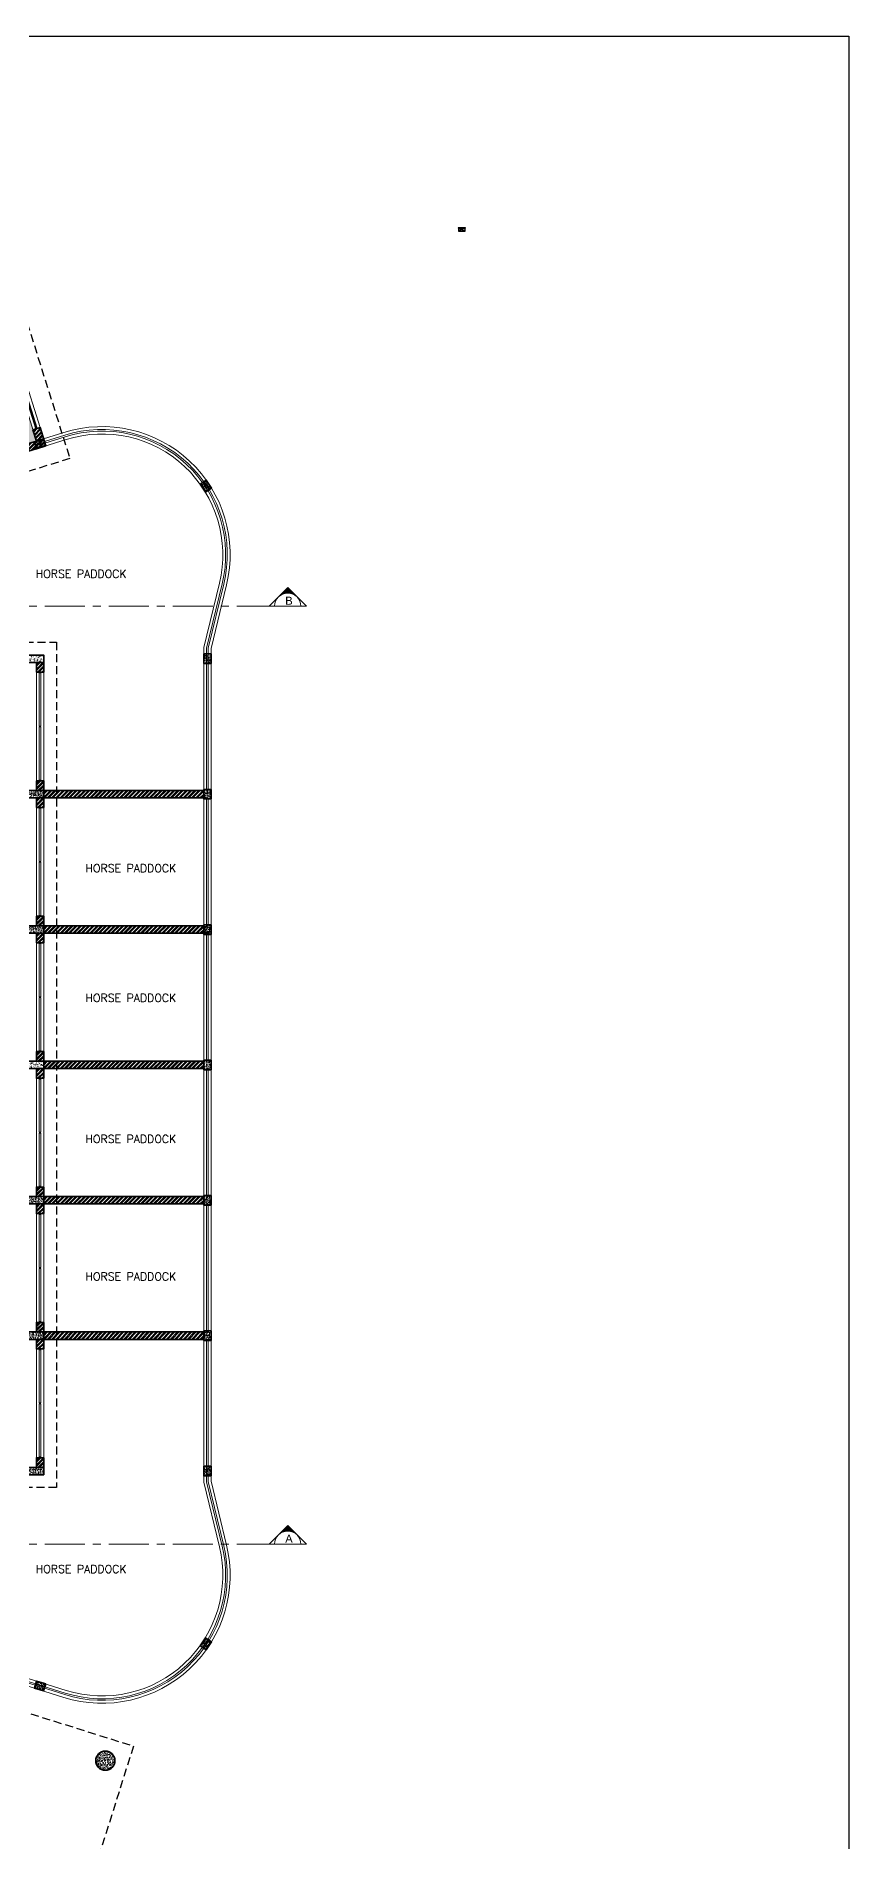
# Model space of a CAD drawing. Header units: millimetres. Extents: x -154478 to 73967, y -24076 to 107303.
# Drawn here: x -43120 to -17712, y 4425 to 60849 of the extents above; entities that cross this region are included whole.
import ezdxf

# ---------------------------------------------------------------- set-up
doc = ezdxf.new("R2010")
doc.units = ezdxf.units.MM
doc.header["$MEASUREMENT"] = 0
doc.linetypes.add('CENTERX2', pattern=[4, 2.5, -0.5, 0.5, -0.5])
doc.linetypes.add('DASHED', pattern=[0.75, 0.5, -0.25])
for name, color, linetype, lineweight in [('CA-ANNO-TEXT', 8, 'Continuous', 20), ('CA-COLUMN', 8, 'Continuous', 35), ('CA-DOOR', 8, 'Continuous', 9), ('CA-ELEVATION', 8, 'Continuous', 15), ('CA-GLAZ', 8, 'Continuous', 25), ('CA-HATCH', 8, 'Continuous', 5), ('CA-WALL-EXTR', 8, 'Continuous', 35), ('Railing', 8, 'Continuous', 15), ('Wall Low HT', 7, 'Continuous', 15)]:
    doc.layers.add(name, color=color, linetype=linetype, lineweight=lineweight)
for name, color, linetype in [('E_LEGEND', 10, 'Continuous'), ('RCP', 5, 'Continuous'), ('Tital_BLock', 7, 'Continuous')]:
    doc.layers.add(name, color=color, linetype=linetype)
doc.styles.add('ISO STANDARD', font='simplex.shx')
pattern_1 = [(45, (-101517.94, 1290.385), (-66.29126, 66.29126), []), (45, (-101473.74, 1290.385), (-66.29126, 66.29126), [])]
pattern_2 = [(45, (-101517.94, 5520.385), (-66.29126, 66.29126), []), (45, (-101473.74, 5520.385), (-66.29126, 66.29126), [])]
pattern_3 = [(45, (-101517.94, 9750.385), (-66.29126, 66.29126), []), (45, (-101473.74, 9750.385), (-66.29126, 66.29126), [])]
pattern_4 = [(45, (-101517.94, 13980.385), (-66.29126, 66.29126), []), (45, (-101473.74, 13980.385), (-66.29126, 66.29126), [])]
pattern_5 = [(45, (-101517.94, 18210.385), (-66.29126, 66.29126), []), (45, (-101473.74, 18210.385), (-66.29126, 66.29126), [])]
pattern_6 = [(45, (-101517.94, 22440.385), (-66.29126, 66.29126), []), (45, (-101473.74, 22440.385), (-66.29126, 66.29126), [])]

# ---------------------------------------------------------------- blocks, each defined once
blk = doc.blocks.new('C1 - 600 Dia.')
at = {"layer": 'CA-HATCH'}
h = blk.add_hatch(dxfattribs=at)
h.set_pattern_fill('AR-CONC', color=256, scale=15, style=0)
edge = h.paths.add_edge_path()
edge.add_arc((0, 0), 300, 0, 360)
at = {"layer": 'CA-COLUMN'}
blk.add_circle((0, 0), 300, dxfattribs=at)
blk = doc.blocks.new('C1 - 600 X 230')
at = {"layer": 'CA-HATCH'}
h = blk.add_hatch(dxfattribs=at)
h.set_pattern_fill('AR-CONC', color=256, scale=15, style=0)
h.set_pattern_definition([(50, (-125448.86, -48673.49), (107.58903, -9.41282), [11.25, -123.75]), (355, (-125448.86, -48673.49), (-20.8127, 112.82882), [9, -99]), (100.451444, (-125439.9, -48674.27), (86.77633, 103.416), [9.56103, -105.17132]), (46.1842, (-125448.86, -48643.49), (160.0862, -24.82789), [16.875, -185.625]), (96.63564, (-125435.52, -48645.56), (140.1993, 146.11779), [14.34155, -157.75706]), (351.18416, (-125448.86, -48643.49), (140.1993, 146.1178), [13.5, -148.5]), (21, (-125433.86, -48650.99), (89.53606, -60.392834), [11.25, -123.75]), (326, (-125433.86, -48650.99), (36.4973, 108.77251), [9, -99]), (71.451445, (-125426.4, -48656.02), (126.03336, 48.37967), [9.56103, -105.17132]), (37.5, (-125448.863, -48673.488), (1.823978, 49.934078), [0, -97.8, 0, -100.5, 0, -99.375]), (7.5, (-125448.86, -48673.49), (39.46043, 59.161757), [0, -57.3, 0, -95.55, 0, -37.875]), (327.5, (-125482.312, -48673.488), (80.073365, -3.383231), [0, -37.5, 0, -117, 0, -155.25]), (317.5, (-125497.31, -48673.49), (87.477925, 15.015747), [0, -48.75, 0, -77.7, 0, -110.25])])
h.paths.add_polyline_path([(600, 0), (600, 230), (0, 230), (0, 0)])
at = {"layer": 'CA-COLUMN'}
blk.add_lwpolyline([(0, 230), (600, 230), (600, 0), (0, 0)], close=True, dxfattribs=at)
blk = doc.blocks.new('C2 - 230 X 230')
at = {"layer": 'CA-HATCH'}
h = blk.add_hatch(dxfattribs=at)
h.set_pattern_fill('AR-CONC', color=256, scale=15, style=0)
h.set_pattern_definition([(50, (-125194.11, -47825.3), (107.58903, -9.41282), [11.25, -123.75]), (355, (-125194.11, -47825.3), (-20.8127, 112.82882), [9, -99]), (100.451444, (-125185.15, -47826.08), (86.77633, 103.416), [9.56103, -105.17132]), (46.1842, (-125194.11, -47795.3), (160.0862, -24.82789), [16.875, -185.625]), (96.63564, (-125180.77, -47797.37), (140.1993, 146.11779), [14.34155, -157.75706]), (351.18416, (-125194.11, -47795.3), (140.1993, 146.1178), [13.5, -148.5]), (21, (-125179.11, -47802.8), (89.53606, -60.392834), [11.25, -123.75]), (326, (-125179.11, -47802.8), (36.4973, 108.77251), [9, -99]), (71.451445, (-125171.65, -47807.83), (126.03336, 48.37967), [9.56103, -105.17132]), (37.5, (-125194.113, -47825.3), (1.823978, 49.934078), [0, -97.8, 0, -100.5, 0, -99.375]), (7.5, (-125194.11, -47825.3), (39.46043, 59.161757), [0, -57.3, 0, -95.55, 0, -37.875]), (327.5, (-125227.562, -47825.3), (80.073365, -3.383231), [0, -37.5, 0, -117, 0, -155.25]), (317.5, (-125242.56, -47825.3), (87.477925, 15.015747), [0, -48.75, 0, -77.7, 0, -110.25])])
h.paths.add_polyline_path([(230, 265), (0, 265), (0, -35), (230, -35)])
at = {"layer": 'CA-COLUMN'}
blk.add_lwpolyline([(0, 265), (230, 265), (230, -35), (0, -35)], close=True, dxfattribs=at)
blk = doc.blocks.new('Horse Gate')
at = {"layer": 'CA-DOOR'}
for points in [[(39378, 19802), (39428, 19802), (39428, 18140), (39378, 18140)], [(39391, 19827), (39416, 19827), (39416, 19802), (39391, 19802)], [(39378, 16452), (39428, 16452), (39428, 18115), (39378, 18115)], [(39391, 16427), (39416, 16427), (39416, 16452), (39391, 16452)]]:
    blk.add_lwpolyline(points, close=True, dxfattribs=at)
blk = doc.blocks.new('aerro')
at = {"layer": 'CA-ANNO-TEXT', "ltscale": 350}
blk.add_hatch(color=256, dxfattribs=at).paths.add_polyline_path([(192253, 36769), (192041, 36557), (192253, 36345, -0.414214)])
blk.add_line((192465, 36133), (192465, 36981), dxfattribs=at)
blk.add_lwpolyline([(192465, 36981), (192041, 36557), (192465, 36133)], dxfattribs=at)
blk.add_arc((192465, 36557), 300, 90, 270, dxfattribs=at)
blk = doc.blocks.new('SB')
at = {"color": 6}
for p, q in [((4, 0), (-4, -4)), ((-4, 0), (4, -4))]:
    blk.add_line(p, q, dxfattribs=at)
for points in [[(-4.5, 0), (4.5, 0), (4.5, 0.25), (-4.5, 0.25)], [(-4, -4), (4, -4), (4, 0), (-4, 0)]]:
    blk.add_lwpolyline(points, close=True)

msp = doc.modelspace()

# ---------------------------------------------------------------- hatches: boundary and pattern name
at = {"layer": 'CA-HATCH', "transparency": 33554687}
h = msp.add_hatch(dxfattribs=at)
h.set_pattern_fill('ANSI32', color=256, scale=250)
h.set_pattern_definition([(45, (-141164.17, 0), (-66.29126, 66.29126), []), (45, (-141119.975, 0), (-66.29126, 66.29126), [])])
h.paths.add_polyline_path([(-43459.224, 48084.792), (-43106.242, 48195.713), (-43217.163, 48548.695), (-42997.742, 48617.647), (-42817.869, 48045.243), (-43390.272, 47865.37)])
h = msp.add_hatch(dxfattribs=at)
h.set_pattern_fill('ANSI32', color=256, scale=250)
h.set_pattern_definition(pattern_6)
h.paths.add_polyline_path([(-43110.445, 41277.426), (-42880.445, 41277.426), (-42880.445, 40977.426), (-43110.445, 40977.426)])
h = msp.add_hatch(dxfattribs=at)
h.set_pattern_fill('ANSI32', color=256, scale=250)
h.set_pattern_definition(pattern_6)
h.paths.add_polyline_path([(-43110.445, 37277.426), (-42880.445, 37277.426), (-42880.445, 37577.426), (-43110.445, 37577.426)])
h = msp.add_hatch(dxfattribs=at)
h.set_pattern_fill('ANSI32', color=256, scale=250)
h.set_pattern_definition([(45, (-99088.66, 21150), (-66.29126, 66.29126), []), (45, (-99044.47, 21150), (-66.29126, 66.29126), [])])
h.paths.add_polyline_path([(-43110.445, 37277.426), (-42880.445, 37277.426), (-42880.445, 37577.426), (-43110.445, 37577.426)])
h = msp.add_hatch(dxfattribs=at)
h.set_pattern_fill('ANSI32', color=256, scale=250)
h.set_pattern_definition([(45, (-68794.4, -9262.12), (-66.29126, 66.29126), []), (45, (-68750.2, -9262.12), (-66.29126, 66.29126), [])])
h.paths.add_polyline_path([(-42880.445, 37277.426), (-37880.445, 37277.426), (-37880.445, 37047.426), (-42880.445, 37047.426)])
h = msp.add_hatch(dxfattribs=at)
h.set_pattern_fill('ANSI32', color=256, scale=250)
h.set_pattern_definition(pattern_5)
h.paths.add_polyline_path([(-43110.445, 37047.426), (-42880.445, 37047.426), (-42880.445, 36747.426), (-43110.445, 36747.426)])
h = msp.add_hatch(dxfattribs=at)
h.set_pattern_fill('ANSI32', color=256, scale=250)
h.set_pattern_definition(pattern_5)
h.paths.add_polyline_path([(-43110.445, 33047.426), (-42880.445, 33047.426), (-42880.445, 33347.426), (-43110.445, 33347.426)])
h = msp.add_hatch(dxfattribs=at)
h.set_pattern_fill('ANSI32', color=256, scale=250)
h.set_pattern_definition([(45, (-99088.66, 16920), (-66.29126, 66.29126), []), (45, (-99044.47, 16920), (-66.29126, 66.29126), [])])
h.paths.add_polyline_path([(-43110.445, 33047.426), (-42880.445, 33047.426), (-42880.445, 33347.426), (-43110.445, 33347.426)])
h = msp.add_hatch(dxfattribs=at)
h.set_pattern_fill('ANSI32', color=256, scale=250)
h.set_pattern_definition(pattern_4)
h.paths.add_polyline_path([(-43110.445, 32817.426), (-42880.445, 32817.426), (-42880.445, 32517.426), (-43110.445, 32517.426)])
h = msp.add_hatch(dxfattribs=at)
h.set_pattern_fill('ANSI32', color=256, scale=250)
h.set_pattern_definition([(45, (-68794.4, -13492.12), (-66.29126, 66.29126), []), (45, (-68750.2, -13492.12), (-66.29126, 66.29126), [])])
h.paths.add_polyline_path([(-42880.445, 33047.426), (-37880.445, 33047.426), (-37880.445, 32817.426), (-42880.445, 32817.426)])
h = msp.add_hatch(dxfattribs=at)
h.set_pattern_fill('ANSI32', color=256, scale=250)
h.set_pattern_definition(pattern_4)
h.paths.add_polyline_path([(-43110.445, 28817.426), (-42880.445, 28817.426), (-42880.445, 29117.426), (-43110.445, 29117.426)])
h = msp.add_hatch(dxfattribs=at)
h.set_pattern_fill('ANSI32', color=256, scale=250)
h.set_pattern_definition([(45, (-99088.66, 12690), (-66.29126, 66.29126), []), (45, (-99044.47, 12690), (-66.29126, 66.29126), [])])
h.paths.add_polyline_path([(-43110.445, 28817.426), (-42880.445, 28817.426), (-42880.445, 29117.426), (-43110.445, 29117.426)])
h = msp.add_hatch(dxfattribs=at)
h.set_pattern_fill('ANSI32', color=256, scale=250)
h.set_pattern_definition([(45, (-68794.4, -17722.12), (-66.29126, 66.29126), []), (45, (-68750.2, -17722.12), (-66.29126, 66.29126), [])])
h.paths.add_polyline_path([(-42880.445, 28817.426), (-37880.445, 28817.426), (-37880.445, 28587.426), (-42880.445, 28587.426)])
h = msp.add_hatch(dxfattribs=at)
h.set_pattern_fill('ANSI32', color=256, scale=250)
h.set_pattern_definition(pattern_3)
h.paths.add_polyline_path([(-43110.445, 28587.426), (-42880.445, 28587.426), (-42880.445, 28287.426), (-43110.445, 28287.426)])
h = msp.add_hatch(dxfattribs=at)
h.set_pattern_fill('ANSI32', color=256, scale=250)
h.set_pattern_definition(pattern_3)
h.paths.add_polyline_path([(-43110.445, 24587.426), (-42880.445, 24587.426), (-42880.445, 24887.426), (-43110.445, 24887.426)])
h = msp.add_hatch(dxfattribs=at)
h.set_pattern_fill('ANSI32', color=256, scale=250)
h.set_pattern_definition([(45, (-99088.66, 8460), (-66.29126, 66.29126), []), (45, (-99044.47, 8460), (-66.29126, 66.29126), [])])
h.paths.add_polyline_path([(-43110.445, 24587.426), (-42880.445, 24587.426), (-42880.445, 24887.426), (-43110.445, 24887.426)])
h = msp.add_hatch(dxfattribs=at)
h.set_pattern_fill('ANSI32', color=256, scale=250)
h.set_pattern_definition(pattern_2)
h.paths.add_polyline_path([(-43110.445, 24357.426), (-42880.445, 24357.426), (-42880.445, 24057.426), (-43110.445, 24057.426)])
h = msp.add_hatch(dxfattribs=at)
h.set_pattern_fill('ANSI32', color=256, scale=250)
h.set_pattern_definition([(45, (-68794.4, -21952.12), (-66.29126, 66.29126), []), (45, (-68750.2, -21952.12), (-66.29126, 66.29126), [])])
h.paths.add_polyline_path([(-42880.445, 24587.426), (-37880.445, 24587.426), (-37880.445, 24357.426), (-42880.445, 24357.426)])
h = msp.add_hatch(dxfattribs=at)
h.set_pattern_fill('ANSI32', color=256, scale=250)
h.set_pattern_definition(pattern_2)
h.paths.add_polyline_path([(-43110.445, 20357.426), (-42880.445, 20357.426), (-42880.445, 20657.426), (-43110.445, 20657.426)])
h = msp.add_hatch(dxfattribs=at)
h.set_pattern_fill('ANSI32', color=256, scale=250)
h.set_pattern_definition([(45, (-99088.66, 4230), (-66.29126, 66.29126), []), (45, (-99044.47, 4230), (-66.29126, 66.29126), [])])
h.paths.add_polyline_path([(-43110.445, 20357.426), (-42880.445, 20357.426), (-42880.445, 20657.426), (-43110.445, 20657.426)])
h = msp.add_hatch(dxfattribs=at)
h.set_pattern_fill('ANSI32', color=256, scale=250)
h.set_pattern_definition([(45, (-68794.4, -26182.12), (-66.29126, 66.29126), []), (45, (-68750.2, -26182.12), (-66.29126, 66.29126), [])])
h.paths.add_polyline_path([(-42880.445, 20357.426), (-37880.445, 20357.426), (-37880.445, 20127.426), (-42880.445, 20127.426)])
h = msp.add_hatch(dxfattribs=at)
h.set_pattern_fill('ANSI32', color=256, scale=250)
h.set_pattern_definition(pattern_1)
h.paths.add_polyline_path([(-43110.445, 20127.426), (-42880.445, 20127.426), (-42880.445, 19827.426), (-43110.445, 19827.426)])
h = msp.add_hatch(dxfattribs=at)
h.set_pattern_fill('ANSI32', color=256, scale=250)
h.set_pattern_definition(pattern_1)
h.paths.add_polyline_path([(-43110.445, 16127.426), (-42880.445, 16127.426), (-42880.445, 16427.426), (-43110.445, 16427.426)])
h = msp.add_hatch(dxfattribs=at)
h.set_pattern_fill('ANSI32', color=256, scale=250)
h.set_pattern_definition([(45, (-99088.66, 0), (-66.29126, 66.29126), []), (45, (-99044.47, 0), (-66.29126, 66.29126), [])])
h.paths.add_polyline_path([(-43110.445, 16127.426), (-42880.445, 16127.426), (-42880.445, 16427.426), (-43110.445, 16427.426)])
at = {"layer": 'RCP', "transparency": 33554495}
h = msp.add_hatch(color=256, dxfattribs=at)
h.dxf.hatch_style = 1
h.paths.add_polyline_path([(-49940.445, 47537.426), (-49940.445, 16727.426), (-52740.445, 16727.426), (-52740.445, 47537.426), (-55478.392, 47537.426), (-58822.373, 48588.244), (-57747.614, 52008.412), (-53717.847, 54337.426), (-48963.044, 54337.426), (-44933.277, 52008.412), (-43858.518, 48588.244), (-47202.499, 47537.426)], flags=16)
h.paths.add_polyline_path([(-53340.445, 16127.426), (-53340.445, 46937.426), (-55570.445, 46937.426), (-59574.649, 48195.713), (-58250.016, 52411.049), (-53878.761, 54937.426), (-48802.129, 54937.426), (-44430.875, 52411.049), (-43106.242, 48195.713), (-47110.445, 46937.426), (-49340.445, 46937.426), (-49340.445, 16127.426)])
h.paths.add_polyline_path([(-52890.445, 46937.426), (-52890.445, 41864.724), (-53040.445, 41864.724), (-53040.445, 46937.426)], flags=16)
h.paths.add_polyline_path([(-49790.445, 46937.426), (-49790.445, 41864.724), (-49640.445, 41864.724), (-49640.445, 46937.426)], flags=16)
h.paths.add_polyline_path([(-55935.583, 46951.075), (-53203.44, 46951.075), (-53203.44, 47409.408), (-55935.583, 47409.408)], flags=24)
h.paths.add_polyline_path([(-49633.216, 46951.075), (-46901.074, 46951.075), (-46901.074, 47409.408), (-49633.216, 47409.408)], flags=24)
h.paths.add_polyline_path([(-52800.115, 27604.137), (-52800.115, 30336.28), (-53258.448, 30336.28), (-53258.448, 27604.137)], flags=24)
h.paths.add_polyline_path([(-49426.233, 27604.137), (-49426.233, 30336.28), (-49884.567, 30336.28), (-49884.567, 27604.137)], flags=24)

# ---------------------------------------------------------------- linework, layer by layer
at = {"layer": 'CA-ANNO-TEXT', "linetype": 'CENTERX2', "ltscale": 500}
for p, q in [((-66843.181, 43032.426), (-35837.71, 43032.426)), ((-66843.181, 13724.807), (-35837.71, 13724.807))]:
    msp.add_line(p, q, dxfattribs=at)
at = {"layer": 'CA-ELEVATION'}
for p, q in [((-42997.742, 48617.647), (-44058.415, 51992.99)), ((-43110.445, 37577.426), (-43110.445, 40977.426)), ((-42880.445, 37577.426), (-42880.445, 40977.426)), ((-43110.445, 33347.426), (-43110.445, 36747.426)), ((-42880.445, 33347.426), (-42880.445, 36747.426)), ((-43110.445, 29117.426), (-43110.445, 32517.426)), ((-42880.445, 29117.426), (-42880.445, 32517.426)), ((-43110.445, 24887.426), (-43110.445, 28287.426)), ((-42880.445, 24887.426), (-42880.445, 28287.426)), ((-43110.445, 20657.426), (-43110.445, 24057.426)), ((-42880.445, 20657.426), (-42880.445, 24057.426)), ((-43110.445, 16427.426), (-43110.445, 19827.426)), ((-42880.445, 16427.426), (-42880.445, 19827.426))]:
    msp.add_line(p, q, dxfattribs=at)
msp.add_lwpolyline([(-53340.445, 16127.426), (-53340.445, 46937.426), (-55570.445, 46937.426), (-59574.649, 48195.713), (-58250.016, 52411.049), (-53878.761, 54937.426), (-48802.129, 54937.426), (-44430.875, 52411.049), (-43106.242, 48195.713), (-47110.445, 46937.426), (-49340.445, 46937.426), (-49340.445, 16127.426), (-53340.445, 16127.426)], dxfattribs=at)
at = {"layer": 'CA-GLAZ'}
msp.add_lwpolyline([(-43083.602, 48590.666), (-44144.275, 51966.009), (-44191.976, 51951.019), (-43131.303, 48575.676)], close=True, dxfattribs=at)
at = {"layer": 'CA-WALL-EXTR', "ltscale": 100}
for p, q in [((-42997.742, 48617.647), (-43217.163, 48548.695)), ((-42880.445, 37277.426), (-37880.445, 37277.426)), ((-37880.445, 37047.426), (-42880.445, 37047.426)), ((-42880.445, 33047.426), (-37880.445, 33047.426)), ((-37880.445, 32817.426), (-42880.445, 32817.426)), ((-42880.445, 28817.426), (-37880.445, 28817.426)), ((-37880.445, 28587.426), (-42880.445, 28587.426)), ((-42880.445, 24587.426), (-37880.445, 24587.426)), ((-37880.445, 24357.426), (-42880.445, 24357.426)), ((-42880.445, 20357.426), (-37880.445, 20357.426)), ((-37880.445, 20127.426), (-42880.445, 20127.426)), ((-42880.445, 16127.426), (-42880.445, 15897.426))]:
    msp.add_line(p, q, dxfattribs=at)
at = {"layer": 'CA-WALL-EXTR', "linetype": 'DASHED', "lineweight": 25, "ltscale": 500}
msp.add_lwpolyline([(-60384.45, 359.33), (-62602.882, 7418.973), (-56530.615, 9327.132, 0.327599679), (-55970.445, 10090.336), (-55970.445, 15497.426), (-60200.445, 15497.426), (-60200.445, 41907.426), (-56600.445, 41907.426), (-56600.445, 46391.079), (-60615.298, 47652.713), (-58945.005, 52968.03), (-54101.36, 55767.426), (-48579.531, 55767.426), (-43735.886, 52968.03), (-42065.593, 47652.713), (-46080.445, 46391.079), (-46080.445, 41907.426), (-42480.445, 41907.426), (-42480.445, 15497.426), (-46710.445, 15497.426), (-46710.445, 10090.336, 0.327599679), (-46150.276, 9327.132), (-40078.008, 7418.973), (-42296.441, 359.33)], format="xyb", dxfattribs=at)
at = {"layer": 'CA-WALL-EXTR', "ltscale": 100}
for points in [[(-43459.224, 48084.792), (-43106.242, 48195.713), (-43217.163, 48548.695)], [(-42997.742, 48617.647), (-42817.869, 48045.243), (-43390.272, 47865.37)], [(-42880.445, 41277.426), (-42880.445, 40977.426), (-43110.445, 40977.426), (-43110.445, 41277.426)], [(-42880.445, 37277.426), (-42880.445, 37577.426), (-43110.445, 37577.426), (-43110.445, 37277.426)], [(-42880.445, 37277.426), (-42880.445, 37577.426), (-43110.445, 37577.426), (-43110.445, 37277.426)], [(-42880.445, 37047.426), (-42880.445, 36747.426), (-43110.445, 36747.426), (-43110.445, 37047.426)], [(-42880.445, 33047.426), (-42880.445, 33347.426), (-43110.445, 33347.426), (-43110.445, 33047.426)], [(-42880.445, 33047.426), (-42880.445, 33347.426), (-43110.445, 33347.426), (-43110.445, 33047.426)], [(-42880.445, 32817.426), (-42880.445, 32517.426), (-43110.445, 32517.426), (-43110.445, 32817.426)], [(-42880.445, 28817.426), (-42880.445, 29117.426), (-43110.445, 29117.426), (-43110.445, 28817.426)], [(-42880.445, 28817.426), (-42880.445, 29117.426), (-43110.445, 29117.426), (-43110.445, 28817.426)], [(-42880.445, 28587.426), (-42880.445, 28287.426), (-43110.445, 28287.426), (-43110.445, 28587.426)], [(-42880.445, 24587.426), (-42880.445, 24887.426), (-43110.445, 24887.426), (-43110.445, 24587.426)], [(-42880.445, 24587.426), (-42880.445, 24887.426), (-43110.445, 24887.426), (-43110.445, 24587.426)], [(-42880.445, 24357.426), (-42880.445, 24057.426), (-43110.445, 24057.426), (-43110.445, 24357.426)], [(-42880.445, 20357.426), (-42880.445, 20657.426), (-43110.445, 20657.426), (-43110.445, 20357.426)], [(-42880.445, 20357.426), (-42880.445, 20657.426), (-43110.445, 20657.426), (-43110.445, 20357.426)], [(-42880.445, 20127.426), (-42880.445, 19827.426), (-43110.445, 19827.426), (-43110.445, 20127.426)], [(-42880.445, 16127.426), (-42880.445, 16427.426), (-43110.445, 16427.426), (-43110.445, 16127.426)], [(-42880.445, 16127.426), (-42880.445, 16427.426), (-43110.445, 16427.426), (-43110.445, 16127.426)]]:
    msp.add_lwpolyline(points, dxfattribs=at)
at = {"layer": 'Railing'}
for points in [[(-42859.839, 48178.804), (-42225.758, 48378.059, -0.583797379), (-37254.187, 43724.498), (-37740.445, 41723.747), (-37740.445, 37277.426), (-37790.445, 37277.426), (-37790.445, 41729.736)], [(-37790.445, 41729.736), (-37302.773, 43736.306, 0.583797379), (-42210.769, 48330.358), (-42844.85, 48131.104)], [(-37790.445, 15675.117), (-37302.773, 13668.546, -0.583797379), (-42210.769, 9074.494), (-47110.445, 10614.176), (-47110.445, 10561.765), (-42225.758, 9026.794, 0.583797379), (-37254.187, 13680.355), (-37740.445, 15681.106), (-37740.445, 20127.426), (-37790.445, 20127.426), (-37790.445, 15675.117)]]:
    msp.add_lwpolyline(points, format="xyb", dxfattribs=at)
for points in [[(-37790.445, 37047.426), (-37740.445, 37047.426), (-37740.445, 33047.426), (-37790.445, 33047.426)], [(-37790.445, 32817.426), (-37740.445, 32817.426), (-37740.445, 28817.426), (-37790.445, 28817.426)], [(-37790.445, 28587.426), (-37740.445, 28587.426), (-37740.445, 24587.426), (-37790.445, 24587.426)], [(-37790.445, 24357.426), (-37740.445, 24357.426), (-37740.445, 20357.426), (-37790.445, 20357.426)]]:
    msp.add_lwpolyline(points, close=True, dxfattribs=at)
at = {"layer": 'Tital_BLock', "flags": 128}
msp.add_lwpolyline([(-80630.103, -12237.166), (-80630.103, 60849.066), (-17711.748, 60849.066), (-17711.748, -12237.166)], close=True, dxfattribs=at)
at = {"layer": 'Wall Low HT'}
for p, q in [((-37880.445, 33047.426), (-37880.445, 37047.426)), ((-37650.445, 33047.426), (-37650.445, 37047.426)), ((-37880.445, 28817.426), (-37880.445, 32817.426)), ((-37650.445, 28817.426), (-37650.445, 32817.426)), ((-37880.445, 24587.426), (-37880.445, 28587.426)), ((-37650.445, 24587.426), (-37650.445, 28587.426)), ((-37880.445, 20357.426), (-37880.445, 24357.426)), ((-37650.445, 20357.426), (-37650.445, 24357.426))]:
    msp.add_line(p, q, dxfattribs=at)
for points in [[(-42886.82, 48264.665), (-42252.739, 48463.919, -0.583797379), (-37166.733, 43703.243), (-37650.445, 41712.967), (-37650.445, 37277.426)], [(-37880.445, 37277.426), (-37880.445, 41740.515), (-37390.227, 43757.561, 0.583797379), (-42183.788, 48244.498), (-42880.445, 48025.579)], [(-47110.445, 10467.426), (-42252.739, 8940.933, 0.583797379), (-37166.733, 13701.609), (-37650.445, 15691.885), (-37650.445, 20127.426)], [(-37880.445, 20127.426), (-37880.445, 15664.337), (-37390.227, 13647.292, -0.583797379), (-42183.788, 9160.355), (-47110.445, 10708.515)]]:
    msp.add_lwpolyline(points, format="xyb", dxfattribs=at)

# ---------------------------------------------------------------- block references
at = {"layer": 'CA-ANNO-TEXT', "xscale": 1.37487631893416, "yscale": 1.37487631893416, "zscale": 1.37487631893416, "rotation": 270}
for p in [(-85515.883, 307647.903), (-85515.883, 278340.284)]:
    msp.add_blockref('aerro', p, dxfattribs=at)
at = {"layer": 'CA-COLUMN'}
for p, rotation in [((-43139.632, 48185.221), 287.4448830970937), ((-37781.936, 46947.116), 213.4134135557283)]:
    msp.add_blockref('C2 - 230 X 230', p, dxfattribs=dict(at, rotation=rotation))
for name, p in [('C1 - 600 X 230', (-43480.445, 41277.426)), ('C1 - 600 X 230', (-43480.445, 37047.426)), ('C2 - 230 X 230', (-37880.445, 37047.426)), ('C1 - 600 X 230', (-43480.445, 32817.426)), ('C2 - 230 X 230', (-37880.445, 32817.426)), ('C1 - 600 X 230', (-43480.445, 28587.426)), ('C2 - 230 X 230', (-37880.445, 28587.426)), ('C1 - 600 X 230', (-43480.445, 24357.426)), ('C2 - 230 X 230', (-37880.445, 24357.426)), ('C1 - 600 X 230', (-43480.445, 20127.426)), ('C2 - 230 X 230', (-37880.445, 20127.426)), ('C1 - 600 X 230', (-43480.445, 15897.426)), ('C2 - 230 X 230', (-37880.445, 15897.426))]:
    msp.add_blockref(name, p, dxfattribs=at)
at = {"layer": 'CA-COLUMN', "xscale": -1}
for name, p, rotation in [('C2 - 230 X 230', (-37880.445, 41507.426), 180), ('C2 - 230 X 230', (-37781.936, 10457.737), 326.5865864442717), ('C2 - 230 X 230', (-43139.632, 9219.632), 252.5551169029062), ('C1 - 600 Dia.', (-40955.664, 6961.021), 180)]:
    msp.add_blockref(name, p, dxfattribs=dict(at, rotation=rotation))
at = {"layer": 'CA-ELEVATION', "xscale": -1}
for p in [(-3592.228, 21150), (-3592.228, 16920), (-3592.228, 12690), (-3592.228, 8460), (-3592.228, 4230), (-3592.228, 0)]:
    msp.add_blockref('Horse Gate', p, dxfattribs=at)
at = {"layer": 'E_LEGEND', "xscale": 25, "yscale": 25, "zscale": 25}
msp.add_blockref('SB', (-29810.547, 54851.115), dxfattribs=at)

# ---------------------------------------------------------------- texts
at = {"color": 8, "char_height": 250, "width": 3157.2619, "attachment_point": 1, "style": 'ISO STANDARD'}
for insert in [(-43290.075, 44172.3), (-41737.178, 34973.581), (-41737.178, 30920.542), (-41737.178, 26513.667), (-41737.178, 22216.28), (-43290.075, 13075.669)]:
    msp.add_mtext('\\pxqc;HORSE PADDOCK', dxfattribs=dict(at, insert=insert))
at = {"layer": 'CA-ANNO-TEXT', "char_height": 250, "width": 235.95839, "attachment_point": 1, "style": 'ISO STANDARD'}
for s, insert in [('\\pxql;{\\fArial|b0|i0|c0|p34;B}', (-35331.971, 43331.848)), ('\\pxql;{\\fArial|b0|i0|c0|p34;A}', (-35331.971, 14024.229))]:
    msp.add_mtext(s, dxfattribs=dict(at, insert=insert))

doc.saveas('drawing.dxf')
